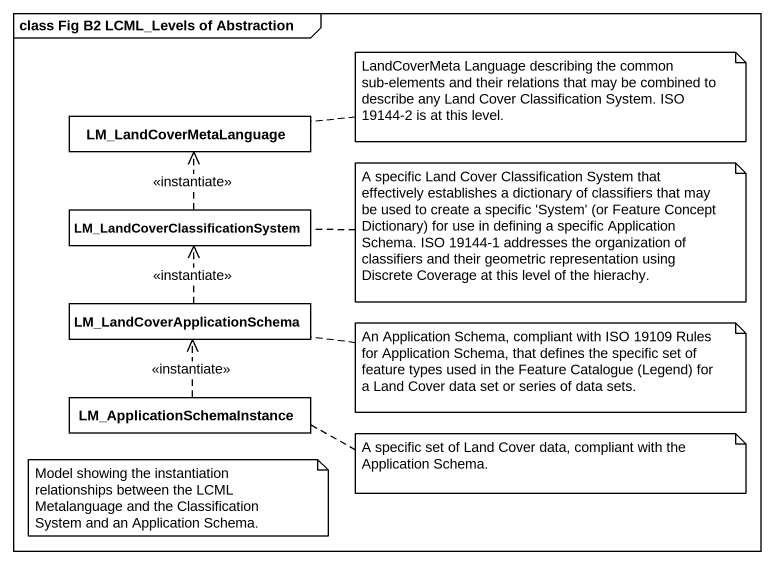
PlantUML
@startuml
mainframe class Fig B2 LCML_Levels of Abstraction
hide circle
hide empty members
class LM_LandCoverMetaLanguage #FFFFFF
class "LM_LandCoverClassificationSystem" as LM_LandCoverClassificationSy #FFFFFF
class "LM_LandCoverApplicationSchema" as LM_LandCoverApplicationSchem #FFFFFF
class LM_ApplicationSchemaInstance #FFFFFF
LM_LandCoverClassificationSy .up.> LM_LandCoverMetaLanguage : <<instantiate>>
LM_LandCoverApplicationSchem .up.> LM_LandCoverClassificationSy : <<instantiate>>
LM_ApplicationSchemaInstance .up.> LM_LandCoverApplicationSchem : <<instantiate>>
note right of LM_LandCoverMetaLanguage : LandCoverMeta Language describing the common sub-elements and their relations that may be combined to describe any Land Cover Classification System. ISO 19144-2 is at this level.
note right of LM_LandCoverClassificationSy : A specific Land Cover Classification System that effectively establishes a dictionary of classifiers that may be used to create a specific 'System' (or Feature Concept Dictionary) for use in defining a specific Application Schema. ISO 19144-1 addresses the organization of classifiers and their geometric representation using Discrete Coverage at this level of the hierachy.
note right of LM_LandCoverApplicationSchem : An Application Schema, compliant with ISO 19109 Rules for Application Schema, that defines the specific set of feature types used in the Feature Catalogue (Legend) for a Land Cover data set or series of data sets.
note right of LM_ApplicationSchemaInstance : A specific set of Land Cover data, compliant with the Application Schema.
note as N5
  Model showing the instantiation relationships between the LCML Metalanguage and the Classification System and an Application Schema.
end note
@enduml
